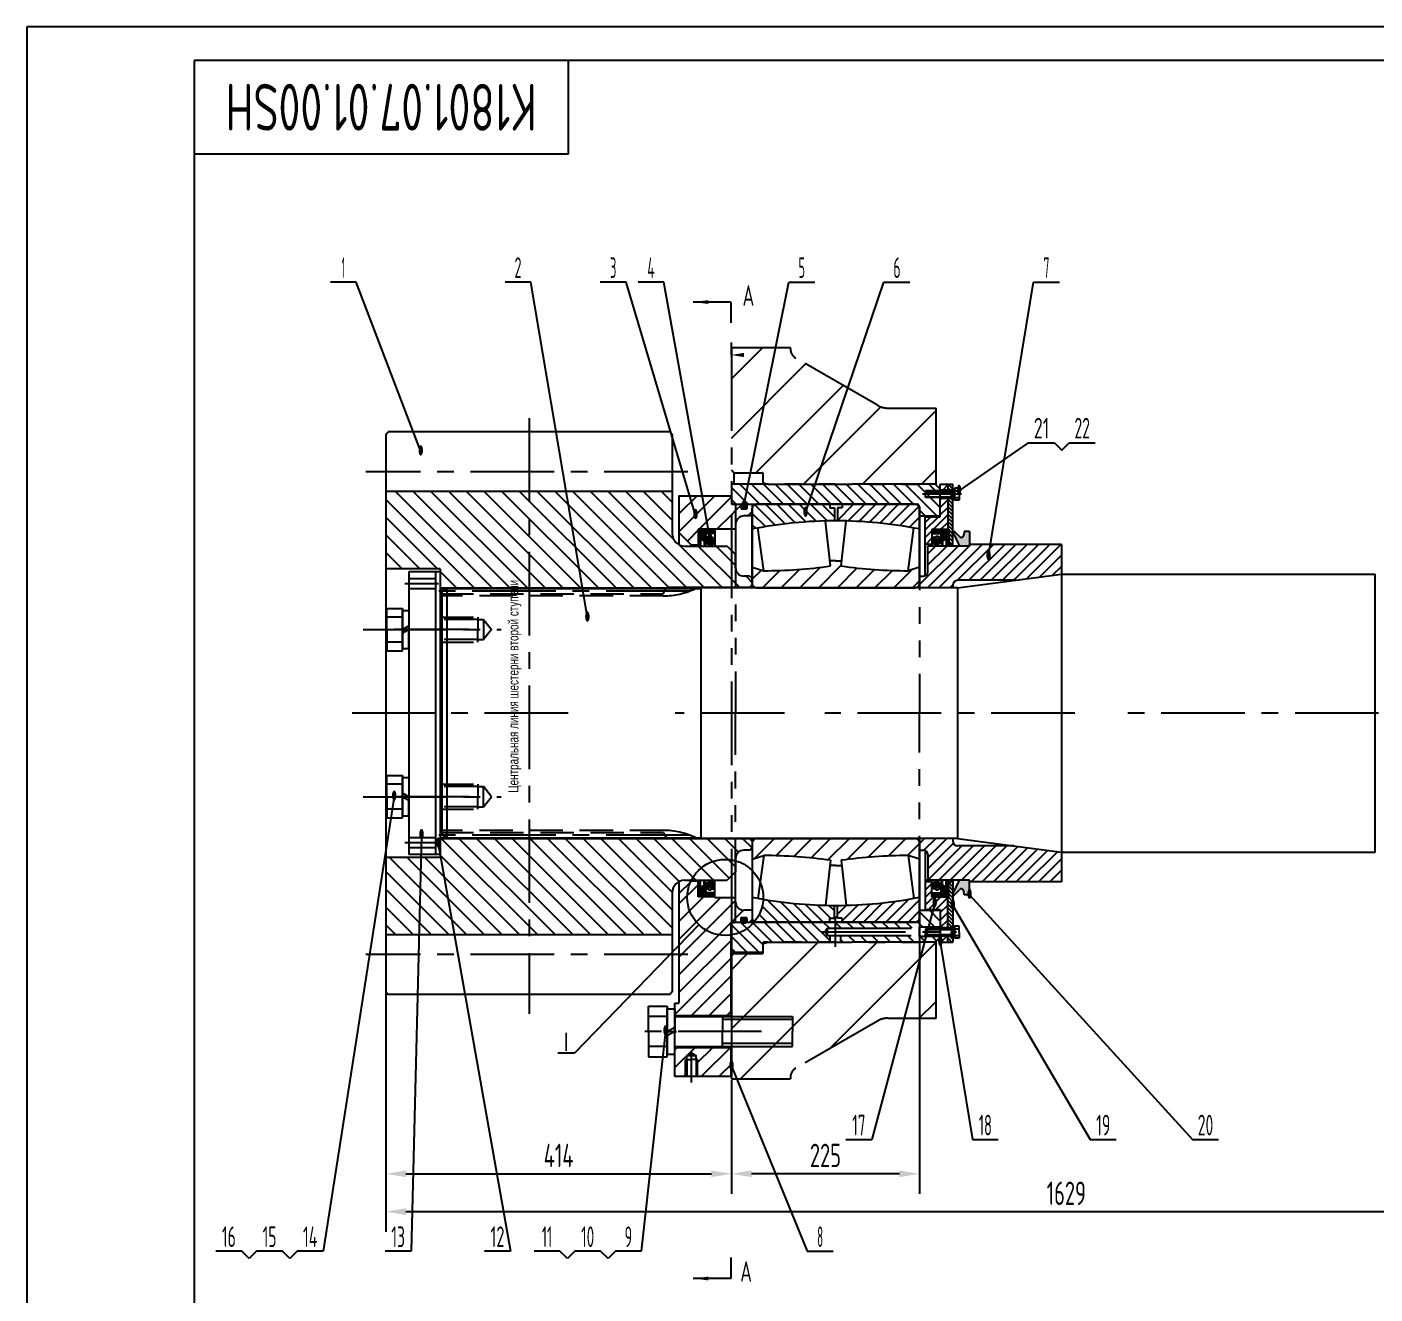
# Model space of a CAD drawing. Header units: millimetres. Extents: x 0 to 3360, y -90 to 2376.
# Drawn here: x 0 to 1613, y 860 to 2376 of the extents above; entities that cross this region are included whole.
import ezdxf
from ezdxf.enums import TextEntityAlignment as Align

# ---------------------------------------------------------------- set-up
doc = ezdxf.new("R2010")
doc.units = ezdxf.units.MM
doc.header["$LTSCALE"] = 80
for name, pattern in [('F', [0.75, 0.5, -0.25]), ('G', [2, 1.25, -0.25, 0.25, -0.25]), ('K', [2.5, 1.25, -0.25, 0.25, -0.25, 0.25, -0.25])]:
    doc.linetypes.add(name, pattern=pattern)
for name, color, linetype in [('01', 7, 'Continuous'), ('02', 1, 'Continuous'), ('04', 2, 'F'), ('05', 4, 'G'), ('07', 6, 'K'), ('08', 1, 'Continuous'), ('11', 3, 'Continuous')]:
    doc.layers.add(name, color=color, linetype=linetype)
doc.styles.get("Standard").update_dxf_attribs({"font": 'isocp', "width": 0.707, "bigfont": 'intecad.shx'})
doc.dimstyles.new('INTE', dxfattribs={"dimscale": 8, "dimtxt": 3.5, "dimasz": 3, "dimexe": 3, "dimexo": 0, "dimgap": 1, "dimtad": 1, "dimdsep": 46, "dimtxsty": 'Standard', "dimcen": 0, "dimclrd": 1, "dimclre": 1, "dimclrt": 3, "dimaunit": 1, "dimadec": 0, "dimazin": 0, "dimtfac": 1, "dimtmove": 0, "dimatfit": 0, "dimfxl": 0, "dimarcsym": 0})
pattern_1 = [(45, (-201.659, -409.888), (-6.735192, 6.735192), [])]
pattern_2 = [(315, (-3317.303, 6965.6142), (1.06066017, 1.06066017), []), (45, (-3317.303, 6965.6142), (-1.06066017, 1.06066017), [])]
pattern_3 = [(45, (-201.659, -409.888), (-4.490128, 4.490128), [])]

# ---------------------------------------------------------------- blocks, each defined once
blk = doc.blocks.new('*D11')
at = {"layer": '08', "color": 1, "lineweight": -2}
for p, q in [((2058.5, 1263.8), (2058.5, 934.1)), ((429.5, 1003.4), (429.5, 934.1)), ((453.5, 958.1), (2034.5, 958.1))]:
    blk.add_line(p, q, dxfattribs=at)
at = {"layer": '08', "color": 1}
for points in [[(453.5, 962.1), (453.5, 954.1), (429.5, 958.1)], [(2034.5, 962.1), (2034.5, 954.1), (2058.5, 958.1)]]:
    blk.add_solid(points, dxfattribs=at)
at = {"layer": 'Defpoints', "color": 0}
for p in [(2058.5, 1263.8), (429.5, 1003.4), (2058.5, 958.1)]:
    blk.add_point(p, dxfattribs=at)
at = {"layer": '08', "color": 3, "insert": (1244, 980.1), "char_height": 28, "attachment_point": 5}
blk.add_mtext('1629', dxfattribs=at)
blk = doc.blocks.new('*D14')
at = {"layer": '08', "color": 1, "lineweight": -2}
for p, q in [((1068.2, 1309.8), (1068.2, 979.4)), ((843.2, 1020.1), (843.2, 979.4)), ((1044.2, 1003.4), (867.2, 1003.4))]:
    blk.add_line(p, q, dxfattribs=at)
at = {"layer": '08', "color": 1}
for points in [[(867.2, 1007.4), (867.2, 999.4), (843.2, 1003.4)], [(1044.2, 1007.4), (1044.2, 999.4), (1068.2, 1003.4)]]:
    blk.add_solid(points, dxfattribs=at)
at = {"layer": 'Defpoints', "color": 0}
for p in [(1068.2, 1309.8), (843.2, 1020.1), (843.2, 1003.4)]:
    blk.add_point(p, dxfattribs=at)
at = {"layer": '08', "color": 3, "insert": (955.7, 1025.4), "char_height": 28, "attachment_point": 5}
blk.add_mtext('225', dxfattribs=at)
blk = doc.blocks.new('*D15')
at = {"layer": '08', "color": 1, "lineweight": -2}
for p, q in [((429.5, 1221.1), (429.5, 979.4)), ((843.2, 1115.8), (843.2, 979.4)), ((453.5, 1003.4), (819.2, 1003.4))]:
    blk.add_line(p, q, dxfattribs=at)
at = {"layer": '08', "color": 1}
for points in [[(453.5, 1007.4), (453.5, 999.4), (429.5, 1003.4)], [(819.2, 1007.4), (819.2, 999.4), (843.2, 1003.4)]]:
    blk.add_solid(points, dxfattribs=at)
at = {"layer": 'Defpoints', "color": 0}
for p in [(429.5, 1221.1), (843.2, 1115.8), (843.2, 1003.4)]:
    blk.add_point(p, dxfattribs=at)
at = {"layer": '08', "color": 3, "insert": (636.3, 1025.4), "char_height": 28, "attachment_point": 5}
blk.add_mtext('414', dxfattribs=at)
blk = doc.blocks.new('*U8')
at = {"layer": '01'}
for p, q in [((-22.8, 7.5), (-22.8, 0)), ((0, 7.5), (-22.8, 7.5)), ((-22.8, 0), (0, 0)), ((0, 0), (-4.3, 7.5)), ((0, 7.5), (4.3, 0)), ((0, 7.5), (22.8, 7.5)), ((22.8, 0), (0, 0)), ((22.8, 7.5), (22.8, 0))]:
    blk.add_line(p, q, dxfattribs=at)
at = {"layer": '05'}
blk.add_line((0, 9.6), (0, -2.1), dxfattribs=at)
blk = doc.blocks.new('*U10')
at = {"layer": '01'}
for p, q in [((-6.1, 2.1), (-6.1, 0)), ((0, 2.1), (-6.1, 2.1)), ((-6.1, 0), (0, 0)), ((0, 0), (-1.2, 2.1)), ((0, 2.1), (1.2, 0)), ((0, 2.1), (6.1, 2.1)), ((6.1, 0), (0, 0)), ((6.1, 2.1), (6.1, 0))]:
    blk.add_line(p, q, dxfattribs=at)
at = {"layer": '05'}
blk.add_line((0, 4.2), (0, -2.1), dxfattribs=at)
blk = doc.blocks.new('*U28', base_point=(251.96, 168.31))
at = {"layer": '01'}
for p, q in [((251.96, 168.31), (251.96, 182.31)), ((195.96, 168.31), (251.96, 168.31))]:
    blk.add_line(p, q, dxfattribs=at)
blk = doc.blocks.new('*U29')
at = {"layer": '04'}
blk.add_blockref('*U28', (0, 0), dxfattribs=at)
blk = doc.blocks.new('*U30')
at = {"layer": '01'}
for points in [[(415, 292), (25, 292)], [(25, 292), (25, 5)]]:
    blk.add_lwpolyline(points, dxfattribs=at)
at = {"layer": '02'}
for points in [[(420, 297), (0, 297)], [(0, 297), (0, 0)]]:
    blk.add_lwpolyline(points, dxfattribs=at)

msp = doc.modelspace()

# ---------------------------------------------------------------- hatches: boundary and pattern name
at = {"layer": '02', "linetype": 'Continuous'}
h = msp.add_hatch(dxfattribs=at)
h.set_pattern_fill('LINE', color=1, scale=2, angle=45, style=0)
h.set_pattern_definition(pattern_3)
h.paths.add_polyline_path([(1093.177, 1789.752), (1075.177, 1789.752), (1075.177, 1756.752), (1083.177, 1756.752), (1083.177, 1774.752), (1100.135, 1774.752), (1102.177, 1775.614), (1102.177, 1811.752), (1093.177, 1811.752)])
h.paths.add_polyline_path([(1102.177, 1828.752), (1093.177, 1828.752), (1093.177, 1821.752), (1102.177, 1821.752)])
h.paths.add_polyline_path([(1088.154, 1765.878), (1097.636, 1765.878), (1097.636, 1778.185), (1088.154, 1778.185)], flags=25)
h = msp.add_hatch(dxfattribs=at)
h.set_pattern_fill('LINE', color=1, angle=135, style=0)
h.set_pattern_definition([(135, (-201.659, -409.8882), (-2.245064, -2.245064), [])])
h.paths.add_polyline_path([(1108.177, 1352.752), (1103.177, 1352.752), (1103.177, 1334.752), (1102.177, 1334.752), (1102.177, 1297.752), (1108.177, 1297.752)])
h.paths.add_polyline_path([(1108.177, 1287.752), (1102.177, 1287.752), (1102.177, 1280.752), (1108.177, 1280.752)])
h.paths.add_polyline_path([(1102.177, 1774.752), (1103.177, 1774.752), (1103.177, 1756.752), (1108.177, 1756.752), (1108.177, 1811.752), (1102.177, 1811.752)])
h.paths.add_polyline_path([(1102.177, 1821.752), (1108.177, 1821.752), (1108.177, 1822.902), (1108.177, 1828.752), (1102.177, 1828.752)])
h = msp.add_hatch(dxfattribs=at)
h.set_pattern_fill('_USER', color=1, scale=15, angle=-45, style=0, pattern_type=0)
h.set_pattern_definition([(315, (-3317.303, 5875.536), (10.6066, 10.6066), [])])
h.paths.add_polyline_path([(766.597, 1704.663, -0.0611236), (767.322, 1704.752), (865.177, 1704.752), (868.177, 1707.752), (868.177, 1715.752), (865.177, 1718.752), (858.177, 1718.752, -0.41421356), (848.177, 1728.752), (848.177, 1744.752), (838.177, 1754.752), (787.377, 1754.752, -0.41421356), (772.377, 1769.752), (772.377, 1820.176), (429.477, 1820.176), (429.477, 1727.477), (494.477, 1727.477), (494.477, 1704.663)])
h.paths.add_polyline_path([(494.477, 1404.841), (494.477, 1382.027), (429.477, 1382.027), (429.477, 1289.327), (772.377, 1289.327), (772.377, 1339.752, -0.41421356), (787.377, 1354.752), (838.177, 1354.752), (848.177, 1364.752), (848.177, 1380.752, -0.41421356), (858.177, 1390.752), (865.177, 1390.752), (868.177, 1393.752), (868.177, 1401.752), (865.177, 1404.752), (767.322, 1404.752, -0.0611236), (766.597, 1404.841)])
h = msp.add_hatch(dxfattribs=at)
h.set_pattern_fill('_USER', color=1, scale=1.5, angle=-45, style=0, double=1, pattern_type=0)
h.set_pattern_definition(pattern_2)
h.paths.add_polyline_path([(861.049, 1304.752, 0.60591918), (858.177, 1310.252, 0.60591918), (855.304, 1304.752)])
h.paths.add_polyline_path([(855.304, 1304.752, 0.24539268), (858.177, 1303.252, 0.24539268), (861.049, 1304.752)])
edge = h.paths.add_edge_path()
edge.add_arc((858.177, 1802.752), 3.5, -90, 270)
h = msp.add_hatch(dxfattribs=at)
h.set_pattern_fill('LINE', color=1, scale=3, angle=135, style=0)
h.set_pattern_definition([(135, (-201.659, -409.888), (-6.735192, -6.735192), [])])
h.paths.add_polyline_path([(881.24, 1331.967, -0.16116254), (870.903, 1305.299, 0.11855846), (873.177, 1304.752), (960.849, 1304.752), (960.849, 1309.229), (966.4, 1309.229), (966.4, 1311.535), (966.4, 1324.637, -0.04130584)])
h.paths.add_polyline_path([(966.4, 1784.866), (966.4, 1797.969), (966.4, 1800.275), (960.849, 1800.275), (960.849, 1804.752), (873.177, 1804.752, 0.41421356), (868.177, 1799.752), (868.177, 1775.142, -0.04772597)])
h.paths.add_polyline_path([(927.488, 1788.802), (936.97, 1788.802), (936.97, 1801.11), (927.488, 1801.11)], flags=24)
h = msp.add_hatch(dxfattribs=at)
h.set_pattern_fill('LINE', color=1, scale=3, angle=45, style=0)
h.set_pattern_definition(pattern_1)
h.paths.add_polyline_path([(969.953, 1324.637), (969.953, 1311.535), (969.953, 1309.229), (975.504, 1309.229), (975.504, 1304.752), (1063.177, 1304.752, 0.41421356), (1068.177, 1309.752), (1068.177, 1334.361, -0.04772597)])
h.paths.add_polyline_path([(975.504, 1804.752), (975.504, 1800.275), (969.953, 1800.275), (969.953, 1797.969), (969.953, 1784.866, -0.04772597), (1068.177, 1775.142), (1068.177, 1799.752, 0.41421356), (1063.177, 1804.752)])
h = msp.add_hatch(dxfattribs=at)
h.set_pattern_fill('_USER', color=1, scale=1.5, angle=-45, style=0, double=1, pattern_type=0)
h.set_pattern_definition(pattern_2)
h.paths.add_polyline_path([(813.243, 1769.672), (823.377, 1769.672), (823.377, 1774.752), (803.377, 1774.752), (803.377, 1769.672), (804.889, 1769.672), (804.889, 1765.52, 0.26708292), (805.884, 1763.792), (806.65, 1763.346), (808.593, 1761.973), (812.704, 1759.068), (818.813, 1754.752), (821.864, 1757.99), (821.864, 1765.136), (819.309, 1765.136, -0.5081633), (817.196, 1762.241, -0.50004063), (815.066, 1765.081, -0.74845207)])
h = msp.add_hatch(dxfattribs=at)
h.set_pattern_fill('_USER', color=1, scale=1.5, angle=-45, style=0, double=1, pattern_type=0)
h.set_pattern_definition([(225, (5223.856, 6965.6142), (-1.06066017, 1.06066017), []), (135, (5223.856, 6965.6142), (1.06066017, 1.06066017), [])])
h.paths.add_polyline_path([(1093.31, 1769.672), (1083.177, 1769.672), (1083.177, 1774.752), (1103.177, 1774.752), (1103.177, 1769.672), (1101.664, 1769.672), (1101.664, 1765.52, -0.26708292), (1100.669, 1763.792), (1099.903, 1763.346), (1097.96, 1761.973), (1093.849, 1759.068), (1087.74, 1754.752), (1084.689, 1757.99), (1084.689, 1765.136), (1087.244, 1765.136, 0.5081633), (1089.357, 1762.241, 0.50004063), (1091.487, 1765.081, 0.74845207)])
h = msp.add_hatch(dxfattribs=at)
h.set_pattern_fill('ANGLE', color=1, scale=0.5, style=0)
h.set_pattern_definition([(0, (-201.659, -409.8882), (0, 3.4925), [2.54, -0.9525]), (90, (-201.659, -409.8882), (-3.4925, 2e-16), [2.54, -0.9525])])
h.paths.add_polyline_path([(1116.08, 1766.042), (1109.428, 1773.087), (1108.177, 1771.33), (1116.254, 1754.752), (1128.177, 1754.752), (1128.177, 1756.752), (1128.177, 1772.204), (1121.529, 1772.204), (1121.255, 1767.911, -0.65558517)])
h.paths.add_polyline_path([(1116.254, 1354.752), (1108.177, 1338.173), (1109.428, 1336.416), (1116.08, 1343.461, -0.65558517), (1121.255, 1341.593), (1121.529, 1337.3), (1128.177, 1337.3), (1128.177, 1354.752)])
h = msp.add_hatch(dxfattribs=at)
h.set_pattern_fill('LINE', color=1, scale=3, angle=45, style=0)
h.set_pattern_definition(pattern_1)
h.paths.add_polyline_path([(1078.177, 1754.752), (1078.177, 1723.752, -0.41421356), (1073.177, 1718.752), (1068.177, 1718.752), (1068.177, 1704.752), (1108.177, 1704.752), (1108.177, 1707.752, -0.41421356), (1114.177, 1713.752), (1181.298, 1713.752), (1238.176, 1721.24), (1238.176, 1756.752), (1128.177, 1756.752), (1128.177, 1754.752)])
h.paths.add_polyline_path([(1114.177, 1395.752, -0.41421356), (1108.177, 1401.752), (1108.177, 1404.752), (1068.177, 1404.752), (1068.177, 1390.752), (1073.177, 1390.752, -0.41421356), (1078.177, 1385.752), (1078.177, 1354.752), (1128.177, 1354.752), (1128.177, 1352.752), (1238.176, 1352.752), (1238.176, 1388.264), (1181.298, 1395.752)])
h.paths.add_polyline_path([(1146.551, 1736.757), (1156.032, 1736.757), (1156.032, 1749.065), (1146.551, 1749.065)], flags=24)
h = msp.add_hatch(dxfattribs=at)
h.set_pattern_fill('LINE', color=1, scale=5, angle=45, style=0)
h.set_pattern_definition([(45, (-201.659, -409.888), (-11.22532, 11.22532), [])])
h.paths.add_polyline_path([(881.764, 1725.195), (868.177, 1729.497), (868.177, 1709.752, 0.41421356), (873.177, 1704.752), (1063.177, 1704.752, 0.41421356), (1068.177, 1709.752), (1068.177, 1718.752), (1068.177, 1729.497), (1054.59, 1725.195, -0.0339886), (974.584, 1730.871), (975.269, 1737.023), (968.177, 1737.023), (961.084, 1737.023), (961.769, 1730.871, -0.0339886)])
h.paths.add_polyline_path([(961.769, 1378.633), (961.084, 1372.481), (968.177, 1372.481), (975.269, 1372.481), (974.584, 1378.633, -0.0339886), (1054.59, 1384.309), (1068.177, 1380.007), (1068.177, 1399.752, 0.41421356), (1063.177, 1404.752), (873.177, 1404.752, 0.41421356), (868.177, 1399.752), (868.177, 1380.007), (881.764, 1384.309, -0.0339886)])
h = msp.add_hatch(dxfattribs=at)
h.set_pattern_fill('_USER', color=1, scale=1.5, angle=-45, style=0, double=1, pattern_type=0)
h.set_pattern_definition([(45, (-3317.303, -3856.1107), (1.06066017, -1.06066017), []), (315, (-3317.303, -3856.1107), (-1.06066017, -1.06066017), [])])
h.paths.add_polyline_path([(815.066, 1344.422, -0.50004063), (817.196, 1347.262, -0.5081633), (819.309, 1344.367), (821.864, 1344.367), (821.864, 1351.514), (818.813, 1354.752), (812.704, 1350.436), (808.593, 1347.531), (806.65, 1346.158), (805.884, 1345.712, 0.26708292), (804.889, 1343.983), (804.889, 1339.831), (803.377, 1339.831), (803.377, 1334.752), (823.377, 1334.752), (823.377, 1339.831), (813.243, 1339.831, -0.74845207)])
h = msp.add_hatch(dxfattribs=at)
h.set_pattern_fill('LINE', color=1, scale=2, angle=45, style=0)
h.set_pattern_definition(pattern_3)
h.paths.add_polyline_path([(1102.177, 1334.752), (1083.177, 1334.752), (1083.177, 1352.752), (1075.177, 1352.752), (1075.177, 1319.752), (1093.177, 1319.752), (1093.177, 1297.752), (1102.177, 1297.752)])
h.paths.add_polyline_path([(1102.177, 1287.752), (1093.177, 1287.752), (1093.177, 1280.752), (1102.177, 1280.752)])
h.paths.add_polyline_path([(1082.038, 1321.568), (1091.519, 1321.568), (1091.519, 1333.876), (1082.038, 1333.876)], flags=24)
h.paths.add_polyline_path([(1088.746, 1275.068), (1098.228, 1275.068), (1098.228, 1287.376), (1088.746, 1287.376)], flags=9)
h = msp.add_hatch(dxfattribs=at)
h.set_pattern_fill('_USER', color=1, scale=1.5, angle=-45, style=0, double=1, pattern_type=0)
h.set_pattern_definition([(135, (5223.856, -3856.1107), (-1.06066017, -1.06066017), []), (225, (5223.856, -3856.1107), (1.06066017, -1.06066017), [])])
h.paths.add_polyline_path([(1093.31, 1339.831), (1083.177, 1339.831), (1083.177, 1334.752), (1103.177, 1334.752), (1103.177, 1339.831), (1101.664, 1339.831), (1101.664, 1343.983, 0.26708292), (1100.669, 1345.712), (1099.903, 1346.158), (1097.96, 1347.531), (1093.849, 1350.436), (1087.74, 1354.752), (1084.689, 1351.514), (1084.689, 1344.367), (1087.244, 1344.367, -0.5081633), (1089.357, 1347.262, -0.50004063), (1091.487, 1344.422, -0.74845207)])
at = {"layer": '07', "linetype": 'K'}
h = msp.add_hatch(dxfattribs=at)
h.set_pattern_fill('_USER', color=6, scale=50, angle=225, style=0, pattern_type=0)
h.set_pattern_definition([(225, (-4877.32, 11719.9), (35.35534, -35.35534), [])])
h.paths.add_polyline_path([(1088.177, 1828.752), (1088.177, 1919.877), (1030.375, 1919.877, -0.1316525), (1017.875, 1923.226), (920.177, 1979.633, -0.26794919), (913.677, 1990.891), (913.677, 1992.752), (907.177, 1992.752), (907.177, 1992.502), (843.177, 1992.502), (843.177, 1845.447), (846.177, 1842.447), (881.177, 1842.447), (881.177, 1830.359), (887.177, 1828.752)])
h.paths.add_polyline_path([(887.177, 1280.752), (881.177, 1279.144), (881.177, 1267.057), (846.177, 1267.057), (843.177, 1264.057), (843.177, 1117.002), (907.177, 1117.002), (907.177, 1116.752), (913.677, 1116.752), (913.677, 1118.613, -0.26794919), (920.177, 1129.871), (1017.875, 1186.277, -0.1316525), (1030.375, 1189.627), (1088.177, 1189.627), (1088.177, 1280.752)])
h = msp.add_hatch(dxfattribs=at)
h.set_pattern_fill('_USER', color=6, scale=10, angle=45, style=0, pattern_type=0)
h.set_pattern_definition([(315, (-241.953, 1905.651), (-7.07107, -7.07107), [])])
h.paths.add_polyline_path([(967.677, 1304.752), (967.677, 1297.252), (958.177, 1297.252), (955.546, 1293.002), (958.177, 1288.752), (961.177, 1288.752), (961.177, 1280.752), (881.177, 1280.752), (881.177, 1269.752), (879.677, 1268.252), (843.177, 1268.252), (843.177, 1303.412), (848.177, 1304.752)])
h.paths.add_polyline_path([(1068.177, 1288.752), (1068.177, 1287.502), (1093.177, 1287.502), (1093.177, 1286.752), (1087.177, 1280.752), (974.177, 1280.752), (974.177, 1288.752)])
h.paths.add_polyline_path([(1065.177, 1304.752, 0.41421356), (1068.177, 1307.752), (1068.177, 1318.752), (1093.177, 1318.752), (1093.177, 1298.502), (1068.177, 1298.502), (1068.177, 1297.252), (967.677, 1297.252), (967.677, 1304.752)])
h.paths.add_polyline_path([(1065.177, 1804.752), (848.177, 1804.752), (843.177, 1806.092), (843.177, 1828.752), (1087.177, 1828.752), (1093.177, 1822.752), (1093.177, 1790.752), (1068.177, 1790.752), (1068.177, 1801.752, 0.41421356)])

# ---------------------------------------------------------------- linework, layer by layer
at = {"layer": '01'}
for p, q in [((842.377, 2046.761), (842.377, 2021.761)), ((429.477, 1888.429), (432.477, 1891.429)), ((429.477, 1888.429), (429.477, 1221.074)), ((769.377, 1891.429), (432.477, 1891.429)), ((772.377, 1888.429), (769.377, 1891.429)), ((772.377, 1888.429), (772.377, 1769.752)), ((1093.177, 1820.752), (1093.177, 1828.752)), ((1093.177, 1828.752), (1108.177, 1828.752)), ((1102.177, 1828.752), (1102.177, 1820.752)), ((1108.177, 1754.752), (1108.177, 1828.752)), ((1115.577, 1823.942), (1110.277, 1823.942)), ((1110.277, 1823.942), (1110.277, 1816.752)), ((1115.577, 1816.752), (1115.577, 1823.942)), ((780.377, 1814.752), (780.377, 1756.485)), ((843.177, 1814.752), (843.177, 1804.752)), ((1110.277, 1820.752), (1075.277, 1820.752)), ((1075.277, 1820.752), (1075.277, 1816.752)), ((1075.277, 1812.752), (1075.277, 1816.752)), ((1110.277, 1812.752), (1075.277, 1812.752)), ((1108.177, 1821.752), (1093.177, 1821.752)), ((1093.177, 1789.752), (1093.177, 1812.752)), ((1108.177, 1811.752), (1093.177, 1811.752)), ((1102.177, 1812.752), (1102.177, 1774.752)), ((1106.527, 1820.752), (1106.527, 1816.752)), ((1106.527, 1812.752), (1106.527, 1816.752)), ((1110.277, 1820.752), (1115.577, 1820.752)), ((1110.277, 1809.562), (1110.277, 1816.752)), ((1110.277, 1812.752), (1115.577, 1812.752)), ((1115.577, 1809.562), (1110.277, 1809.562)), ((1115.577, 1816.752), (1115.577, 1809.562)), ((843.177, 1804.752), (854.677, 1804.752)), ((854.677, 1804.752), (854.677, 1799.252)), ((854.677, 1799.252), (861.677, 1799.252)), ((861.677, 1804.752), (867.877, 1804.752)), ((861.677, 1804.752), (861.677, 1799.252)), ((868.177, 1709.752), (868.177, 1799.752)), ((1063.177, 1804.752), (873.177, 1804.752)), ((873.177, 1804.752), (1063.177, 1804.752)), ((960.849, 1804.752), (960.849, 1800.275)), ((960.849, 1800.275), (966.4, 1800.275)), ((966.4, 1800.275), (966.4, 1797.969)), ((966.4, 1797.969), (966.4, 1784.865)), ((975.504, 1800.275), (969.953, 1800.275)), ((969.953, 1800.275), (969.953, 1797.969)), ((969.953, 1797.969), (969.953, 1784.865)), ((975.504, 1804.752), (975.504, 1800.275)), ((1068.177, 1709.752), (1068.177, 1799.752)), ((823.377, 1775.252), (822.877, 1774.752)), ((823.377, 1775.252), (823.377, 1754.752)), ((823.377, 1775.252), (848.177, 1775.252)), ((848.177, 1780.752), (848.177, 1744.752)), ((867.877, 1790.752), (858.177, 1790.752)), ((881.764, 1725.195), (874.834, 1776.713)), ((961.769, 1730.871), (955.784, 1784.639)), ((974.584, 1730.871), (980.57, 1784.639)), ((1054.59, 1725.195), (1061.519, 1776.713)), ((1075.177, 1719.169), (1075.177, 1789.752)), ((1075.177, 1789.752), (1093.177, 1789.752)), ((780.377, 1770.752), (795.377, 1755.752)), ((803.377, 1774.752), (803.377, 1754.752)), ((823.377, 1774.752), (803.377, 1774.752)), ((804.889, 1769.672), (803.377, 1769.672)), ((804.889, 1769.672), (804.889, 1754.752)), ((806.65, 1763.346), (805.884, 1763.792)), ((806.267, 1763.569), (806.267, 1754.752)), ((808.593, 1761.973), (806.65, 1763.346)), ((812.704, 1759.068), (808.593, 1761.973)), ((810.649, 1760.52), (810.664, 1754.752)), ((811.953, 1759.599), (811.953, 1754.752)), ((818.813, 1754.752), (812.704, 1759.068)), ((823.377, 1769.672), (813.243, 1769.672)), ((819.309, 1765.136), (821.864, 1765.136)), ((821.864, 1765.136), (821.864, 1757.99)), ((1083.177, 1774.752), (1083.177, 1754.752)), ((1083.177, 1774.752), (1103.177, 1774.752)), ((1083.177, 1769.672), (1093.31, 1769.672)), ((1087.244, 1765.136), (1084.689, 1765.136)), ((1084.689, 1765.136), (1084.689, 1757.99)), ((1087.74, 1754.752), (1093.849, 1759.068)), ((1093.849, 1759.068), (1097.96, 1761.973)), ((1094.6, 1759.599), (1094.6, 1754.752)), ((1095.904, 1760.52), (1095.89, 1754.752)), ((1097.96, 1761.973), (1099.903, 1763.346)), ((1099.903, 1763.346), (1100.669, 1763.792)), ((1100.286, 1763.569), (1100.286, 1754.752)), ((1101.664, 1769.672), (1103.177, 1769.672)), ((1101.664, 1769.672), (1101.664, 1754.752)), ((1103.177, 1774.752), (1103.177, 1754.752)), ((1108.177, 1771.33), (1109.428, 1773.087)), ((1108.177, 1771.33), (1116.254, 1754.752)), ((1109.428, 1773.087), (1116.08, 1766.042)), ((1121.529, 1772.204), (1121.255, 1767.911)), ((1128.177, 1772.204), (1121.529, 1772.204)), ((795.377, 1755.752), (795.377, 1754.752)), ((803.377, 1755.752), (795.377, 1755.752)), ((818.813, 1754.752), (821.864, 1757.99)), ((1087.74, 1754.752), (1084.689, 1757.99)), ((1128.177, 1754.752), (1128.177, 1756.752)), ((1238.176, 1756.752), (1238.176, 1721.24)), ((494.477, 1727.477), (429.477, 1727.477)), ((494.477, 1727.477), (494.477, 1382.027)), ((868.177, 1729.497), (881.764, 1725.195)), ((968.177, 1737.023), (961.084, 1737.023)), ((968.177, 1737.023), (975.269, 1737.023)), ((1068.177, 1729.497), (1054.59, 1725.195)), ((456.977, 1723.977), (456.977, 1385.527)), ((494.477, 1723.977), (456.977, 1723.977)), ((488.977, 1723.977), (488.977, 1385.527)), ((865.177, 1718.752), (868.177, 1715.752)), ((868.177, 1718.752), (868.177, 1704.752)), ((1068.177, 1718.752), (1068.177, 1704.752)), ((1113.737, 1704.857), (1238.176, 1721.24)), ((1181.298, 1713.752), (1114.177, 1713.752)), ((1238.176, 1721.24), (1613.477, 1721.24)), ((1613.477, 1388.264), (1613.477, 1721.24)), ((494.477, 1703.977), (806.477, 1703.977)), ((502.477, 1703.977), (496.477, 1700.513)), ((496.477, 1700.513), (496.477, 1408.991)), ((502.477, 1703.977), (502.477, 1405.527)), ((806.477, 1704.752), (806.477, 1404.752)), ((1113.737, 1704.752), (806.477, 1704.752)), ((865.177, 1705.252), (865.177, 1704.752)), ((873.177, 1704.752), (1063.177, 1704.752)), ((1101.481, 1704.752), (1068.177, 1704.752)), ((1108.177, 1707.752), (1108.177, 1704.752)), ((430.777, 1654.752), (430.777, 1680.177)), ((430.777, 1680.177), (449.477, 1680.177)), ((449.477, 1680.177), (449.477, 1654.752)), ((449.477, 1669.752), (430.777, 1669.752)), ((430.777, 1654.752), (430.777, 1629.327)), ((449.477, 1629.327), (449.477, 1654.752)), ((449.477, 1639.752), (430.777, 1639.752)), ((430.777, 1629.327), (449.477, 1629.327)), ((430.777, 1480.177), (449.477, 1480.177)), ((430.777, 1454.752), (430.777, 1480.177)), ((449.477, 1469.752), (430.777, 1469.752)), ((449.477, 1480.177), (449.477, 1454.752)), ((430.777, 1454.752), (430.777, 1429.327)), ((449.477, 1429.327), (449.477, 1454.752)), ((449.477, 1439.752), (430.777, 1439.752)), ((430.777, 1429.327), (449.477, 1429.327)), ((494.477, 1405.527), (806.477, 1405.527)), ((502.477, 1405.527), (496.477, 1408.991)), ((1113.737, 1404.752), (806.477, 1404.752)), ((865.177, 1404.752), (865.177, 1404.252)), ((873.177, 1404.752), (1063.177, 1404.752)), ((1108.177, 1404.752), (1108.177, 1401.752)), ((1113.737, 1404.646), (1238.176, 1388.264)), ((865.177, 1390.752), (868.177, 1393.752)), ((868.177, 1399.752), (868.177, 1309.752)), ((1068.177, 1399.752), (1068.177, 1309.752)), ((1075.177, 1390.334), (1075.177, 1319.752)), ((1181.298, 1395.752), (1114.177, 1395.752)), ((1238.176, 1388.264), (1613.477, 1388.264)), ((1238.176, 1388.264), (1238.176, 1352.752)), ((494.477, 1382.027), (429.477, 1382.027)), ((494.477, 1385.527), (456.977, 1385.527)), ((848.177, 1380.752), (848.177, 1364.752)), ((868.177, 1380.007), (881.764, 1384.309)), ((881.764, 1384.309), (874.834, 1332.79)), ((961.769, 1378.633), (955.784, 1324.864)), ((968.177, 1372.481), (961.084, 1372.481)), ((968.177, 1372.481), (975.269, 1372.481)), ((974.584, 1378.633), (980.57, 1324.864)), ((1054.59, 1384.309), (1061.519, 1332.79)), ((1068.177, 1380.007), (1054.59, 1384.309)), ((848.177, 1328.752), (848.177, 1364.752)), ((772.377, 1339.752), (772.377, 1221.074)), ((780.377, 1338.752), (795.377, 1353.752)), ((795.377, 1353.752), (795.377, 1354.752)), ((803.377, 1353.752), (795.377, 1353.752)), ((803.377, 1334.752), (803.377, 1354.752)), ((804.889, 1339.831), (803.377, 1339.831)), ((804.889, 1339.831), (804.889, 1354.752)), ((806.65, 1346.158), (805.884, 1345.712)), ((806.267, 1345.935), (806.267, 1354.752)), ((808.593, 1347.531), (806.65, 1346.158)), ((812.704, 1350.436), (808.593, 1347.531)), ((810.649, 1348.983), (810.664, 1354.752)), ((811.953, 1349.905), (811.953, 1354.752)), ((818.813, 1354.752), (812.704, 1350.436)), ((823.377, 1339.831), (813.243, 1339.831)), ((818.813, 1354.752), (821.864, 1351.514)), ((819.309, 1344.367), (821.864, 1344.367)), ((821.864, 1344.367), (821.864, 1351.514)), ((823.377, 1334.252), (823.377, 1354.752)), ((1083.177, 1334.752), (1083.177, 1354.752)), ((1083.177, 1339.831), (1093.31, 1339.831)), ((1087.74, 1354.752), (1084.689, 1351.514)), ((1084.689, 1344.367), (1084.689, 1351.514)), ((1087.244, 1344.367), (1084.689, 1344.367)), ((1087.74, 1354.752), (1093.849, 1350.436)), ((1093.849, 1350.436), (1097.96, 1347.531)), ((1094.6, 1349.905), (1094.6, 1354.752)), ((1095.904, 1348.983), (1095.89, 1354.752)), ((1097.96, 1347.531), (1099.903, 1346.158)), ((1099.903, 1346.158), (1100.669, 1345.712)), ((1100.286, 1345.935), (1100.286, 1354.752)), ((1101.664, 1339.831), (1101.664, 1354.752)), ((1101.664, 1339.831), (1103.177, 1339.831)), ((1103.177, 1334.752), (1103.177, 1354.752)), ((1108.177, 1354.752), (1108.177, 1280.752)), ((1108.177, 1354.752), (1108.177, 1280.752)), ((1108.177, 1338.173), (1116.254, 1354.752)), ((1109.428, 1336.416), (1116.08, 1343.461)), ((1121.529, 1337.3), (1121.255, 1341.593)), ((1128.177, 1354.752), (1128.177, 1352.752)), ((823.377, 1334.752), (803.377, 1334.752)), ((823.377, 1334.252), (822.877, 1334.752)), ((823.377, 1334.252), (848.177, 1334.252)), ((966.4, 1311.535), (966.4, 1324.639)), ((969.953, 1311.535), (969.953, 1324.639)), ((1083.177, 1334.752), (1103.177, 1334.752)), ((1102.177, 1296.752), (1102.177, 1334.752)), ((1108.177, 1338.173), (1109.428, 1336.416)), ((1128.177, 1337.3), (1121.529, 1337.3)), ((854.677, 1304.752), (854.677, 1310.252)), ((854.677, 1310.252), (861.677, 1310.252)), ((867.877, 1318.752), (858.177, 1318.752)), ((861.677, 1304.752), (861.677, 1310.252)), ((867.877, 1318.752), (867.877, 1304.752)), ((960.849, 1304.752), (960.849, 1309.229)), ((960.849, 1309.229), (966.4, 1309.229)), ((966.4, 1309.229), (966.4, 1311.535)), ((969.953, 1309.229), (969.953, 1311.535)), ((975.504, 1309.229), (969.953, 1309.229)), ((975.504, 1304.752), (975.504, 1309.229)), ((1075.177, 1319.752), (1093.177, 1319.752)), ((1093.177, 1319.752), (1093.177, 1296.752)), ((842.377, 1304.752), (842.377, 1191.752)), ((842.377, 1304.752), (854.677, 1304.752)), ((843.177, 1304.752), (843.177, 1191.752)), ((861.677, 1304.752), (867.877, 1304.752)), ((1063.177, 1304.752), (873.177, 1304.752)), ((873.177, 1304.752), (1063.177, 1304.752)), ((1110.277, 1296.752), (1075.277, 1296.752)), ((1075.277, 1296.752), (1075.277, 1292.752)), ((1075.277, 1288.752), (1075.277, 1292.752)), ((1108.177, 1297.752), (1093.177, 1297.752)), ((1106.527, 1296.752), (1106.527, 1292.752)), ((1106.527, 1288.752), (1106.527, 1292.752)), ((1110.277, 1299.942), (1110.277, 1292.752)), ((1115.577, 1299.942), (1110.277, 1299.942)), ((1110.277, 1299.942), (1110.277, 1292.752)), ((1115.577, 1299.942), (1110.277, 1299.942)), ((1110.277, 1296.752), (1115.577, 1296.752)), ((1110.277, 1296.752), (1115.577, 1296.752)), ((1110.277, 1285.562), (1110.277, 1292.752)), ((1115.577, 1292.752), (1115.577, 1299.942)), ((1115.577, 1292.752), (1115.577, 1299.942)), ((1115.577, 1292.752), (1115.577, 1285.562)), ((1110.277, 1288.752), (1075.277, 1288.752)), ((1093.177, 1288.752), (1093.177, 1280.752)), ((1108.177, 1287.752), (1093.177, 1287.752)), ((1093.177, 1280.752), (1108.177, 1280.752)), ((1102.177, 1280.752), (1102.177, 1288.752)), ((1110.277, 1288.752), (1115.577, 1288.752)), ((1110.277, 1288.752), (1115.577, 1288.752)), ((1115.577, 1285.562), (1110.277, 1285.562)), ((429.477, 1221.074), (432.477, 1218.074)), ((769.377, 1218.074), (432.477, 1218.074)), ((772.377, 1221.074), (769.377, 1218.074)), ((743.877, 1204.147), (766.377, 1204.147)), ((743.877, 1173.752), (743.877, 1204.147)), ((766.377, 1204.147), (766.377, 1173.752)), ((766.377, 1173.752), (766.377, 1201.002)), ((766.377, 1201.002), (775.377, 1201.002)), ((775.377, 1119.752), (775.377, 1207.752)), ((775.377, 1201.002), (775.377, 1173.752)), ((766.377, 1191.752), (743.877, 1191.752)), ((766.377, 1173.752), (775.377, 1178.948)), ((775.377, 1192.752), (843.177, 1192.752)), ((775.377, 1191.752), (916.377, 1191.752)), ((832.377, 1191.752), (832.377, 1173.752)), ((916.377, 1191.752), (916.377, 1173.752)), ((743.877, 1173.752), (743.877, 1143.357)), ((766.377, 1173.752), (766.377, 1146.502)), ((775.377, 1173.752), (766.377, 1168.556)), ((766.377, 1143.357), (766.377, 1173.752)), ((775.377, 1146.502), (775.377, 1173.752)), ((832.377, 1155.752), (832.377, 1173.752)), ((916.377, 1155.752), (916.377, 1173.752)), ((766.377, 1155.752), (743.877, 1155.752)), ((766.377, 1146.502), (775.377, 1146.502)), ((775.377, 1155.752), (916.377, 1155.752)), ((775.377, 1154.752), (843.177, 1154.752)), ((842.377, 1155.752), (842.377, 1119.752)), ((843.177, 1155.752), (843.177, 1119.752)), ((743.877, 1143.357), (766.377, 1143.357)), ((788.377, 1140.152), (795.377, 1140.152)), ((789.777, 1145.152), (800.977, 1145.152)), ((789.777, 1140.152), (789.777, 1145.152)), ((802.377, 1140.152), (795.377, 1140.152)), ((800.977, 1140.152), (800.977, 1145.152)), ((842.377, 903.133), (842.377, 878.133))]:
    msp.add_line(p, q, dxfattribs=at)
at = {"layer": '01', "color": 7, "linetype": 'Continuous'}
for p, q in [((772.377, 1820.176), (429.477, 1820.176)), ((780.377, 1814.752), (843.177, 1814.752)), ((867.877, 1804.752), (867.877, 1704.752)), ((868.177, 1799.752), (868.177, 1704.752)), ((1068.177, 1799.752), (1068.177, 1704.752)), ((1128.177, 1772.204), (1128.177, 1754.752)), ((787.377, 1754.752), (838.177, 1754.752)), ((848.177, 1744.752), (838.177, 1754.752)), ((848.177, 1728.752), (848.177, 1744.752)), ((1083.177, 1756.752), (1075.177, 1756.752)), ((1128.177, 1754.752), (1078.177, 1754.752)), ((1078.177, 1723.752), (1078.177, 1754.752)), ((1108.177, 1756.752), (1103.177, 1756.752)), ((1238.176, 1756.752), (1128.177, 1756.752)), ((865.177, 1718.752), (858.177, 1718.752)), ((1068.177, 1718.752), (1073.177, 1718.752)), ((1238.176, 1721.24), (1238.176, 1388.264)), ((494.477, 1704.663), (765.826, 1704.663)), ((865.177, 1705.252), (767.611, 1705.252)), ((868.177, 1708.252), (865.177, 1705.252)), ((1113.737, 1704.857), (1113.737, 1404.646)), ((494.477, 1404.841), (765.826, 1404.841)), ((865.177, 1404.252), (767.611, 1404.252)), ((868.177, 1401.252), (865.177, 1404.252)), ((868.177, 1404.752), (868.177, 1309.752)), ((1068.177, 1404.752), (1068.177, 1309.752)), ((865.177, 1390.752), (858.177, 1390.752)), ((865.177, 1390.752), (858.177, 1390.752)), ((1068.177, 1390.752), (1073.177, 1390.752)), ((1078.177, 1385.752), (1078.177, 1354.752)), ((848.177, 1364.752), (838.177, 1354.752)), ((780.377, 1353.018), (780.377, 1207.752)), ((787.377, 1354.752), (838.177, 1354.752)), ((1128.177, 1354.752), (1075.177, 1354.752)), ((1083.177, 1352.752), (1075.177, 1352.752)), ((1108.177, 1352.752), (1103.177, 1352.752)), ((1128.177, 1337.3), (1128.177, 1354.752)), ((1238.176, 1352.752), (1128.177, 1352.752)), ((772.377, 1289.327), (429.477, 1289.327)), ((775.377, 1207.752), (780.377, 1207.752)), ((789.777, 1145.152), (795.377, 1148.175)), ((795.377, 1148.175), (800.977, 1145.152)), ((789.777, 1140.152), (789.777, 1119.752)), ((800.977, 1140.152), (800.977, 1119.752)), ((843.177, 1119.752), (775.377, 1119.752))]:
    msp.add_line(p, q, dxfattribs=at)
at = {"layer": '01'}
for centre, radius in [((858.177, 1802.752), 3.5), ((817.196, 1764.46), 2.219), ((1089.357, 1764.46), 2.219), ((817.196, 1345.044), 2.219), ((1089.357, 1345.044), 2.219), ((858.177, 1306.752), 3.5)]:
    msp.add_circle(centre, radius, dxfattribs=at)
for centre, radius, start, end in [((873.177, 1799.752), 5, 90, 180), ((1063.177, 1799.752), 5, 0, 90), ((968.111, 1266.658), 518.211, 89.992725, 101.118833), ((968.242, 1266.658), 518.211, 78.881167, 90.007275), ((787.377, 1769.752), 15, 180, 270), ((806.889, 1765.52), 2, 180, 239.814724), ((814.829, 1767.645), 2.574, 128.02532, 275.277696), ((1091.724, 1767.645), 2.574, 264.722304, 51.97468), ((1099.664, 1765.52), 2, 300.185276, 0), ((1118.261, 1768.102), 3, 223.357439, 356.350457), ((880.067, 2315.828), 590.636, 270.164591, 277.951207), ((1056.286, 2315.828), 590.636, 262.048793, 269.835409), ((1114.177, 1707.752), 6, 90, 180), ((873.177, 1709.752), 5, 180, 270), ((1063.177, 1709.752), 5, 270, 0), ((873.177, 1399.752), 5, 90, 180), ((1063.177, 1399.752), 5, 0, 90), ((1114.177, 1401.752), 6, 180, 270), ((880.067, 793.676), 590.636, 82.048793, 89.835409), ((1056.286, 793.676), 590.636, 90.164591, 97.951207), ((787.377, 1339.752), 15, 90, 180), ((806.889, 1343.983), 2, 120.185276, 180), ((814.829, 1341.859), 2.574, 84.722304, 231.97468), ((1091.724, 1341.859), 2.574, 308.02532, 95.277696), ((1099.664, 1343.983), 2, 0, 59.814724), ((1118.261, 1341.402), 3, 3.649543, 136.642561), ((968.111, 1842.846), 518.211, 258.881167, 270.007275), ((968.242, 1842.846), 518.211, 269.992725, 281.118833), ((873.177, 1309.752), 5, 180, 270), ((1063.177, 1309.752), 5, 270, 0)]:
    msp.add_arc(centre, radius, start, end, dxfattribs=at)
at = {"layer": '01', "color": 7, "linetype": 'Continuous'}
for centre, radius, start, end in [((858.177, 1780.752), 10, 90, 180), ((858.177, 1728.752), 10, 180, 270), ((1073.177, 1723.752), 5, 270, 0), ((767.611, 1702.252), 3, 90, 150), ((767.611, 1407.252), 3, 210, 270), ((858.177, 1380.752), 10, 90, 180), ((858.177, 1380.752), 10, 90, 180), ((1073.177, 1385.752), 5, 0, 90), ((858.177, 1328.752), 10, 180, 270)]:
    msp.add_arc(centre, radius, start, end, dxfattribs=at)
at = {"layer": '02'}
for p, q in [((394.104, 2070.506), (363.104, 2070.506)), ((471.338, 1867.915), (394.104, 2070.506)), ((603.179, 2070.506), (572.179, 2070.506)), ((670.759, 1669.125), (603.179, 2070.506)), ((717.1, 2070.506), (686.1, 2070.506)), ((800.257, 1791.791), (717.1, 2070.506)), ((762.372, 2070.506), (731.372, 2070.506)), ((817.196, 1764.46), (762.372, 2070.506)), ((858.177, 1802.752), (911.857, 2070.506)), ((911.857, 2070.506), (942.857, 2070.506)), ((931.918, 1794.486), (1025.75, 2070.506)), ((1025.75, 2070.506), (1056.75, 2070.506)), ((1150.981, 1742.441), (1204.725, 2070.506)), ((1204.725, 2070.506), (1235.725, 2070.506)), ((842.377, 2046.761), (797.377, 2046.761)), ((1115.577, 1820.752), (1198.805, 1878.456)), ((1198.805, 1878.456), (1229.805, 1878.456)), ((1229.805, 1878.456), (1238.644, 1869.617)), ((1238.644, 1869.617), (1247.483, 1878.456)), ((1247.483, 1878.456), (1278.483, 1878.456)), ((1075.277, 1819.752), (1106.527, 1819.752)), ((1075.277, 1813.752), (1106.527, 1813.752)), ((439.534, 1454.752), (354.554, 910.723)), ((472.221, 1408.702), (459.782, 910.723)), ((492.342, 1398.576), (578.589, 910.723)), ((1086.468, 1327.252), (1011.203, 1044.337)), ((1108.177, 1324.583), (1272.676, 1044.337)), ((1128.177, 1337.3), (1395.078, 1044.337)), ((804.118, 1301.543), (655.401, 1147.895)), ((1075.277, 1295.752), (1106.527, 1295.752)), ((1075.277, 1289.752), (1106.527, 1289.752)), ((1093.177, 1280.752), (1131.574, 1044.337)), ((916.377, 1188.152), (832.377, 1188.152)), ((764.28, 1173.752), (735.292, 910.723)), ((655.401, 1147.895), (635.401, 1147.895)), ((916.377, 1159.352), (832.377, 1159.352)), ((843.177, 1132.052), (933.868, 910.723)), ((980.203, 1044.337), (1011.203, 1044.337)), ((1131.574, 1044.337), (1162.574, 1044.337)), ((1272.676, 1044.337), (1303.676, 1044.337)), ((1395.078, 1044.337), (1426.078, 1044.337)), ((257.199, 910.723), (226.199, 910.723)), ((266.037, 901.884), (257.199, 910.723)), ((274.876, 910.723), (266.037, 901.884)), ((305.876, 910.723), (274.876, 910.723)), ((314.715, 901.884), (305.876, 910.723)), ((323.554, 910.723), (314.715, 901.884)), ((354.554, 910.723), (323.554, 910.723)), ((459.782, 910.723), (428.782, 910.723)), ((578.589, 910.723), (547.589, 910.723)), ((637.936, 910.723), (606.936, 910.723)), ((646.775, 901.884), (637.936, 910.723)), ((655.614, 910.723), (646.775, 901.884)), ((686.614, 910.723), (655.614, 910.723)), ((695.453, 901.884), (686.614, 910.723)), ((704.292, 910.723), (695.453, 901.884)), ((735.292, 910.723), (704.292, 910.723)), ((933.868, 910.723), (964.868, 910.723)), ((842.377, 878.133), (797.377, 878.133))]:
    msp.add_line(p, q, dxfattribs=at)
at = {"layer": '02', "color": 1, "linetype": 'Continuous'}
for p, q in [((802.005, 1814.752), (780.377, 1793.124)), ((823.218, 1814.752), (780.377, 1771.911)), ((780.791, 1814.752), (780.377, 1814.337)), ((843.177, 1813.497), (804.431, 1774.752)), ((843.177, 1792.284), (826.144, 1775.252)), ((848.177, 1797.284), (843.177, 1792.284)), ((854.677, 1803.784), (848.177, 1797.284)), ((868.177, 1796.071), (862.857, 1790.752)), ((848.177, 1776.071), (847.357, 1775.252)), ((803.377, 1773.697), (790.404, 1760.725)), ((803.377, 1349.433), (780.377, 1326.433)), ((809.908, 1334.752), (780.377, 1305.22)), ((830.621, 1334.252), (780.377, 1284.007)), ((843.177, 1325.594), (780.377, 1262.794)), ((848.177, 1330.594), (843.177, 1325.594)), ((848.177, 1309.381), (843.548, 1304.752)), ((857.566, 1318.77), (848.177, 1309.381)), ((867.877, 1307.867), (864.761, 1304.752)), ((842.377, 1303.581), (780.377, 1241.581)), ((842.377, 1282.367), (780.377, 1220.367)), ((842.377, 1261.154), (775.377, 1194.154)), ((842.377, 1239.941), (795.187, 1192.752)), ((842.377, 1218.728), (816.401, 1192.752)), ((842.377, 1197.515), (837.614, 1192.752)), ((799.614, 1154.752), (775.377, 1130.515)), ((778.401, 1154.752), (775.377, 1151.728)), ((820.827, 1154.752), (800.977, 1134.901)), ((842.04, 1154.752), (807.04, 1119.752)), ((788.377, 1119.752), (788.377, 1140.152)), ((802.377, 1119.752), (802.377, 1140.152)), ((842.377, 1133.875), (828.253, 1119.752)), ((789.777, 1123.701), (785.827, 1119.752))]:
    msp.add_line(p, q, dxfattribs=at)
at = {"layer": '02'}
for points in [[(797.377, 2046.761, 0, 4.5, 0), (815.377, 2046.761, 0, 0, 0)], [(797.377, 878.133, 0, 4.5, 0), (815.377, 878.133, 0, 0, 0)]]:
    msp.add_lwpolyline(points, format="xyseb", dxfattribs=at)
at = {"layer": '02', "color": 1, "linetype": 'Continuous'}
for centre in [(817.196, 1764.46), (1089.357, 1764.46), (817.196, 1345.044), (1089.357, 1345.044)]:
    msp.add_circle(centre, 1.719, dxfattribs=at)
at = {"layer": '02'}
msp.add_circle((835.777, 1334.252), 45.521, dxfattribs=at)
at = {"layer": '04', "color": 2, "linetype": 'F'}
for p, q in [((456.977, 1715.752), (488.977, 1715.752)), ((456.977, 1703.752), (488.977, 1703.752)), ((494.477, 1697.627), (761.477, 1697.627)), ((761.477, 1695.087), (496.477, 1695.087)), ((761.477, 1697.627), (765.013, 1703.752)), ((494.477, 1669.752), (539.477, 1669.752)), ((539.477, 1666.752), (494.477, 1666.752)), ((539.477, 1669.752), (539.477, 1654.752)), ((539.477, 1639.752), (539.477, 1654.752)), ((539.477, 1642.752), (494.477, 1642.752)), ((494.477, 1639.752), (539.477, 1639.752)), ((494.477, 1469.752), (539.477, 1469.752)), ((539.477, 1469.752), (539.477, 1454.752)), ((539.477, 1466.752), (494.477, 1466.752)), ((539.477, 1439.752), (539.477, 1454.752)), ((539.477, 1442.752), (494.477, 1442.752)), ((494.477, 1439.752), (539.477, 1439.752)), ((456.977, 1405.752), (488.977, 1405.752)), ((494.477, 1411.877), (761.477, 1411.877)), ((761.477, 1414.417), (496.477, 1414.417)), ((761.477, 1411.877), (765.013, 1405.752)), ((456.977, 1393.752), (488.977, 1393.752))]:
    msp.add_line(p, q, dxfattribs=at)
at = {"layer": '04'}
for p, q in [((539.477, 1666.752), (546.477, 1666.752)), ((546.477, 1666.752), (546.477, 1642.752)), ((546.477, 1666.752), (555.837, 1654.752)), ((555.837, 1654.752), (546.477, 1642.752)), ((539.477, 1642.752), (546.477, 1642.752)), ((539.477, 1466.752), (546.477, 1466.752)), ((546.477, 1442.752), (546.477, 1466.752)), ((555.837, 1454.752), (546.477, 1466.752)), ((546.477, 1442.752), (555.837, 1454.752)), ((539.477, 1442.752), (546.477, 1442.752))]:
    msp.add_line(p, q, dxfattribs=at)
at = {"layer": '04', "color": 2, "linetype": 'F'}
for centre, start, end in [((761.477, 1785.087), 270, 295.680809), ((761.477, 1324.417), 64.319191, 90)]:
    msp.add_arc(centre, 90, start, end, dxfattribs=at)
at = {"layer": '05', "color": 4, "linetype": 'G'}
for p, q in [((600.927, 1907.632), (600.927, 1194.743)), ((790.933, 1843.736), (405.716, 1843.736)), ((452.066, 1709.752), (492.654, 1709.752)), ((793.037, 1700.802), (489.956, 1700.802)), ((529.271, 1654.752), (439.534, 1654.752)), ((647.596, 1554.752), (389.257, 1554.752)), ((906.506, 1554.752), (775.949, 1554.752)), ((1254.197, 1554.752), (955.142, 1554.752)), ((2097.696, 1554.752), (1306.549, 1554.752)), ((529.271, 1454.752), (439.534, 1454.752)), ((793.037, 1408.702), (489.956, 1408.702)), ((452.066, 1399.752), (492.654, 1399.752)), ((790.933, 1265.768), (405.716, 1265.768))]:
    msp.add_line(p, q, dxfattribs=at)
at = {"layer": '05'}
for p, q in [((1118.642, 1816.752), (1071.728, 1816.752)), ((402.558, 1654.752), (567.762, 1654.752)), ((402.558, 1454.752), (567.762, 1454.752)), ((879.318, 1173.752), (739.529, 1173.752)), ((764.28, 1173.752), (777.472, 1173.752)), ((795.377, 1112.544), (795.377, 1149.757))]:
    msp.add_line(p, q, dxfattribs=at)
at = {"layer": '07', "color": 6, "linetype": 'K'}
for p, q in [((843.177, 1992.502), (843.177, 1117.002)), ((843.177, 1992.502), (913.677, 1992.502)), ((913.677, 1990.891), (913.677, 1992.502)), ((1017.875, 1923.226), (920.177, 1979.633)), ((1030.375, 1919.877), (1088.177, 1919.877)), ((1088.177, 1827.752), (1088.177, 1919.877)), ((846.177, 1842.447), (843.177, 1845.447)), ((846.177, 1842.447), (846.177, 1828.752)), ((846.177, 1842.447), (879.977, 1842.447)), ((881.177, 1830.359), (881.177, 1841.247)), ((1087.177, 1828.752), (843.177, 1828.752)), ((881.177, 1830.359), (887.177, 1828.752)), ((887.177, 1828.752), (1088.177, 1828.752)), ((1087.177, 1828.752), (1093.177, 1822.752)), ((843.177, 1806.092), (848.177, 1804.752)), ((848.177, 1804.752), (1065.177, 1804.752)), ((848.177, 1804.752), (848.177, 1554.752)), ((1068.177, 1801.752), (1068.177, 1554.752)), ((1068.177, 1790.752), (1093.177, 1790.752)), ((848.177, 1304.752), (848.177, 1554.752)), ((1068.177, 1307.752), (1068.177, 1554.752)), ((967.677, 1275.24), (967.677, 1311.555)), ((1068.177, 1318.752), (1093.177, 1318.752)), ((843.177, 1303.412), (848.177, 1304.752)), ((843.177, 1303.412), (848.177, 1304.752)), ((848.177, 1304.752), (1065.177, 1304.752)), ((951.697, 1293.002), (1097.832, 1293.002)), ((955.546, 1293.002), (958.177, 1297.252)), ((955.546, 1293.002), (958.177, 1288.752)), ((958.177, 1297.252), (1068.177, 1297.252)), ((958.177, 1288.752), (958.177, 1297.252)), ((1093.177, 1298.502), (1068.177, 1298.502)), ((1068.177, 1287.502), (1068.177, 1298.502)), ((1087.177, 1280.752), (881.177, 1280.752)), ((881.177, 1268.257), (881.177, 1280.752)), ((881.177, 1279.144), (887.177, 1280.752)), ((887.177, 1280.752), (1088.177, 1280.752)), ((958.177, 1288.752), (1068.177, 1288.752)), ((961.177, 1280.752), (961.177, 1288.752)), ((974.177, 1280.752), (974.177, 1288.752)), ((1093.177, 1287.502), (1068.177, 1287.502)), ((1093.177, 1286.752), (1087.177, 1280.752)), ((1088.177, 1189.627), (1088.177, 1281.752)), ((879.677, 1268.252), (843.177, 1268.252)), ((846.177, 1267.057), (843.177, 1264.057)), ((846.177, 1268.252), (846.177, 1267.057)), ((846.177, 1267.057), (879.977, 1267.057)), ((881.177, 1269.752), (879.677, 1268.252)), ((1017.875, 1186.277), (920.177, 1129.871)), ((1030.375, 1189.627), (1088.177, 1189.627)), ((843.177, 1117.002), (913.677, 1117.002)), ((913.677, 1118.613), (913.677, 1117.002))]:
    msp.add_line(p, q, dxfattribs=at)
at = {"layer": '07'}
for p, q in [((1093.177, 1812.752), (1093.177, 1820.752)), ((1093.177, 1296.752), (1093.177, 1288.752))]:
    msp.add_line(p, q, dxfattribs=at)
at = {"layer": '07', "color": 6, "linetype": 'K'}
for centre, radius, start, end in [((926.677, 1990.891), 13, 180, 240), ((1030.375, 1944.877), 25, 240, 270), ((879.977, 1841.247), 1.2, 0, 90), ((1065.177, 1801.752), 3, 0, 90), ((1065.177, 1307.752), 3, 270, 0), ((879.977, 1268.257), 1.2, 270, 0), ((1030.375, 1164.627), 25, 90, 120), ((926.677, 1118.613), 13, 120, 180)]:
    msp.add_arc(centre, radius, start, end, dxfattribs=at)
at = {"layer": '08', "color": 1}
msp.add_line((843.177, 1983.379), (843.177, 1998.379), dxfattribs=at)
msp.add_solid([(858.177, 1985.879), (858.177, 1980.879), (843.177, 1983.379)], dxfattribs=at)

# ---------------------------------------------------------------- block references
at = {"layer": '01', "xscale": 8, "yscale": 8, "zscale": 8}
msp.add_blockref('*U30', (0, 0), dxfattribs=at)
at = {"layer": '01', "xscale": 8, "yscale": 8}
msp.add_blockref('*U29', (648, 2224), dxfattribs=at)
at = {"layer": '01', "rotation": 270}
msp.add_blockref('*U10', (1108.177, 1816.752), dxfattribs=at)
at = {"layer": '01', "xscale": -1, "rotation": 270}
msp.add_blockref('*U10', (1108.177, 1292.752), dxfattribs=at)
msp.add_blockref('*U10', (1108.177, 1292.752), dxfattribs=at)
at = {"layer": '04', "rotation": 90}
msp.add_blockref('*U8', (456.977, 1654.752), dxfattribs=at)
at = {"layer": '04', "xscale": -1, "rotation": 90}
msp.add_blockref('*U8', (456.977, 1454.752), dxfattribs=at)

# ---------------------------------------------------------------- texts
at = {"layer": '01', "insert": (576.248, 1459.463), "char_height": 12, "attachment_point": 1, "rotation": 90}
msp.add_mtext('{\\fArial|b0|i0|c204|p34;\\C3;Центральная линия шестерни второй ступени}', dxfattribs=at)
at = {"layer": '02', "width": 0.605172}
for p, p2 in [((468.338, 1862.915), (474.338, 1862.915)), ((1112.577, 1815.752), (1118.577, 1815.752)), ((855.177, 1797.752), (861.177, 1797.752)), ((797.257, 1786.791), (803.257, 1786.791)), ((928.918, 1789.486), (934.918, 1789.486)), ((814.196, 1759.46), (820.196, 1759.46)), ((1147.981, 1737.441), (1153.981, 1737.441)), ((667.759, 1664.125), (673.759, 1664.125)), ((436.534, 1449.752), (442.534, 1449.752)), ((469.221, 1403.702), (475.221, 1403.702)), ((489.342, 1393.576), (495.342, 1393.576)), ((1125.177, 1332.3), (1131.177, 1332.3)), ((1083.468, 1322.252), (1089.468, 1322.252)), ((1105.177, 1319.583), (1111.177, 1319.583)), ((1090.177, 1275.752), (1096.177, 1275.752)), ((761.28, 1168.752), (767.28, 1168.752)), ((840.177, 1127.052), (846.177, 1127.052))]:
    msp.add_text('\\M+5A1F1', height=10, dxfattribs=at).set_placement(p, p2, align=Align.FIT)
at = {"layer": '11', "width": 0.695901}
msp.add_text('K1801.07.01.00SH', height=56, rotation=180, dxfattribs=at).set_placement((610.181, 2308), (237.819, 2308), align=Align.FIT)
at = {"layer": '11'}
for s, height, width, p, p2 in [('1', 24.749, 0.404, (376.854, 2075.506), (380.353, 2075.506)), ('2', 24.749, 0.562593, (583.432, 2075.506), (591.926, 2075.506)), ('3', 24.749, 0.527686, (697.738, 2075.506), (705.462, 2075.506)), ('4', 24.749, 0.543846, (742.498, 2075.506), (751.246, 2075.506)), ('5', 24.749, 0.527686, (923.495, 2075.506), (931.219, 2075.506)), ('6', 24.749, 0.600695, (1036.793, 2075.506), (1045.707, 2075.506)), ('7', 24.749, 0.514182, (1216.725, 2075.506), (1223.724, 2075.506)), ('21', 24.7487, 0.715765, (1205.005, 1883.456), (1223.605, 1883.456)), ('22', 24.7487, 0.573679, (1253.683, 1883.456), (1272.283, 1883.456)), ('17', 24.7487, 0.606, (987.829, 1049.337), (1003.577, 1049.337)), ('18', 24.7487, 0.606, (1139.2, 1049.337), (1154.948, 1049.337)), ('19', 24.7487, 0.612447, (1279.676, 1049.337), (1296.676, 1049.337)), ('20', 24.7487, 0.600864, (1401.278, 1049.337), (1419.878, 1049.337)), ('16', 24.7487, 0.610556, (233.391, 915.723), (250.006, 915.723)), ('15', 24.7487, 0.609833, (282.14, 915.723), (298.613, 915.723)), ('14', 24.7487, 0.614783, (330.305, 915.723), (347.803, 915.723)), ('13', 24.7487, 0.609833, (436.046, 915.723), (452.519, 915.723)), ('12', 24.7487, 0.611465, (554.689, 915.723), (571.488, 915.723)), ('11', 24.7487, 0.582235, (616.312, 915.723), (628.56, 915.723)), ('10', 24.7487, 0.606076, (663.233, 915.723), (678.995, 915.723)), ('9', 24.749, 0.579528, (715.334, 915.723), (724.249, 915.723)), ('8', 24.749, 0.514182, (945.868, 915.723), (952.867, 915.723))]:
    msp.add_text(s, height=height, dxfattribs=dict(at, width=width)).set_placement(p, p2, align=Align.FIT)
at = {"layer": '11', "width": 0.707}
for p in [(856.473, 2034.976), (853.677, 866.981)]:
    msp.add_text('A', height=24.5, dxfattribs=at).set_placement(p, align=Align.BOTTOM_LEFT)
msp.add_text('\\M+5A2F1', height=25, dxfattribs=at).set_placement((645.401, 1147.895), align=Align.CENTER)

# ---------------------------------------------------------------- dimensions: what is measured, and where the dimension line sits
at = {"layer": '08'}
for base, p1, p2, picture, middle in [((843.177, 1003.396), (1068.177, 1309.752), (843.177, 1020.058), '*D14', (955.677, 1025.399)), ((2058.477, 958.122), (429.477, 1003.396), (2058.477, 1263.844), '*D11', (1243.977, 980.125))]:
    dim = msp.add_linear_dim(base=base, p1=p1, p2=p2, dimstyle='INTE', dxfattribs=at)
    dim.commit()
    dim.dimension.update_dxf_attribs({"geometry": picture, "text_midpoint": middle})
dim = msp.add_linear_dim(base=(843.177, 1003.396), p1=(429.477, 1221.074), p2=(843.177, 1115.791), text='414', dimstyle='INTE', dxfattribs=at)
dim.commit()
dim.dimension.update_dxf_attribs({"geometry": '*D15', "text_midpoint": (636.327, 1025.396)})

doc.saveas('drawing.dxf')
